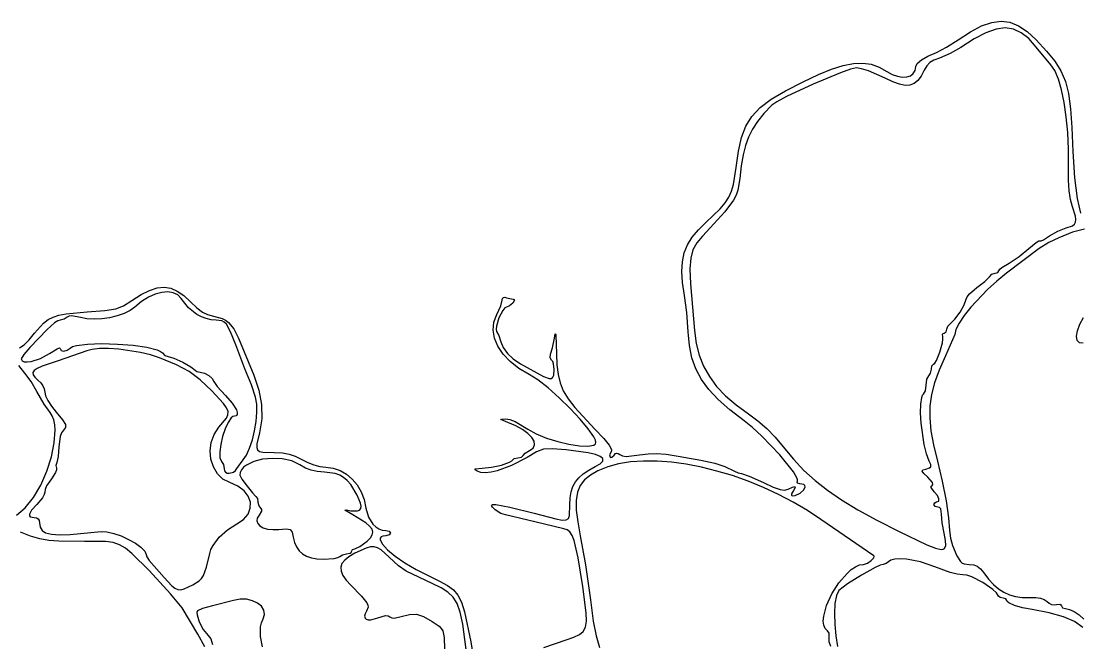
# Model space of a CAD drawing. Extents: x 56 to 1033, y 17 to 979.
# Drawn here: x 518 to 757.8, y 190.3 to 331.3 of the extents above; entities that cross this region are included whole.
import ezdxf

# ---------------------------------------------------------------- set-up
doc = ezdxf.new("R2010")
doc.units = 0

msp = doc.modelspace()

# ---------------------------------------------------------------- linework, layer by layer
at = {"layer": 'Layer 1'}
for p, q in [((735.525266, 330.183095), (737.817088, 330.982023)), ((737.817088, 330.982023), (739.939894, 331.250023)), ((739.939894, 331.250023), (741.949806, 330.987173)), ((741.949806, 330.987173), (743.902945, 330.193554)), ((730.21009, 326.99213), (733.008307, 328.853157)), ((733.008307, 328.853157), (735.525266, 330.183095)), ((736.490432, 328.597223), (733.862725, 327.223378)), ((738.809661, 329.425107), (736.490432, 328.597223)), ((740.881519, 329.707324), (738.809661, 329.425107)), ((742.767116, 329.444166), (740.881519, 329.707324)), ((744.527561, 328.635928), (742.767116, 329.444166)), ((743.902945, 330.193554), (745.855432, 328.869246)), ((746.223963, 327.282901), (744.527561, 328.635928)), ((745.855432, 328.869246), (747.86339, 327.01433)), ((727.615463, 325.32709), (730.21009, 326.99213)), ((733.862725, 327.223378), (730.86543, 325.30328)), ((747.91743, 325.38538), (746.223963, 327.282901)), ((747.86339, 327.01433), (750.266543, 324.452738)), ((723.372683, 323.311653), (725.33204, 324.16761)), ((725.33204, 324.16761), (727.615463, 325.32709)), ((728.427742, 323.907701), (725.96616, 322.88032)), ((730.86543, 325.30328), (728.427742, 323.907701)), ((751.25474, 321.36539), (747.91743, 325.38538)), ((750.266543, 324.452738), (752.127598, 322.18658)), ((704.206281, 321.188231), (706.544424, 321.646505)), ((706.544424, 321.646505), (708.639158, 321.736392)), ((708.639158, 321.736392), (710.551762, 321.46547)), ((710.551762, 321.46547), (712.343516, 320.841313)), ((720.6194, 320.96113), (720.948081, 321.661955)), ((720.948081, 321.661955), (721.888603, 322.460949)), ((721.888603, 322.460949), (723.372683, 323.311653)), ((723.819989, 321.851041), (723.115665, 321.111751)), ((724.741639, 322.417661), (723.819989, 321.851041)), ((725.96616, 322.88032), (724.741639, 322.417661)), ((752.127598, 322.18658), (753.523732, 319.982772)), ((695.1186, 317.52732), (698.554648, 319.136215)), ((703.56624, 319.531144), (697.383856, 316.976104)), ((698.554648, 319.136215), (701.563449, 320.353993)), ((701.563449, 320.353993), (704.206281, 321.188231)), ((705.863478, 320.340284), (703.56624, 319.531144)), ((707.18796, 320.64245), (705.863478, 320.340284)), ((708.315686, 320.469507), (707.18796, 320.64245)), ((709.880231, 319.989872), (708.315686, 320.469507)), ((713.65737, 318.34569), (709.880231, 319.989872)), ((712.343516, 320.841313), (714.0757, 319.8715)), ((714.0757, 319.8715), (715.285622, 319.19382)), ((715.285622, 319.19382), (716.462843, 318.761882)), ((719.401863, 318.874499), (720.051843, 319.35951)), ((720.051843, 319.35951), (720.470904, 320.057254)), ((720.470904, 320.057254), (720.6194, 320.96113)), ((722.54312, 320.13108), (721.817742, 318.78017)), ((723.115665, 321.111751), (722.54312, 320.13108)), ((752.156696, 320.037617), (751.25474, 321.36539)), ((752.966678, 318.126634), (752.156696, 320.037617)), ((753.523732, 319.982772), (754.532123, 317.60823)), ((691.098262, 315.455179), (695.1186, 317.52732)), ((697.383856, 316.976104), (691.301524, 314.145647)), ((715.440268, 317.498753), (713.65737, 318.34569)), ((716.949162, 316.941097), (715.440268, 317.498753)), ((716.462843, 318.761882), (717.567719, 318.569083)), ((718.225026, 316.680956), (716.949162, 316.941097)), ((717.567719, 318.569083), (718.560608, 318.608823)), ((719.30884, 316.72656), (718.225026, 316.680956)), ((718.560608, 318.608823), (719.401863, 318.874499)), ((720.241579, 317.086142), (719.30884, 316.72656)), ((721.064221, 317.767935), (720.241579, 317.086142)), ((721.817742, 318.78017), (721.064221, 317.767935)), ((753.672865, 315.701085), (752.966678, 318.126634)), ((754.532123, 317.60823), (755.229949, 314.829869)), ((687.889513, 313.543389), (691.098262, 315.455179)), ((754.263438, 312.829615), (753.672865, 315.701085)), ((755.229949, 314.829869), (755.694388, 311.414605)), ((685.389758, 311.660558), (687.889513, 313.543389)), ((687.97996, 312.20809), (686.229008, 310.293189)), ((689.129351, 312.992236), (687.97996, 312.20809)), ((691.301524, 314.145647), (689.129351, 312.992236)), ((754.726575, 309.580867), (754.263438, 312.829615)), ((682.106868, 307.456211), (683.496408, 309.675295)), ((683.496408, 309.675295), (685.389758, 311.660558)), ((686.229008, 310.293189), (684.79761, 308.509309)), ((755.050456, 306.023484), (754.726575, 309.580867)), ((755.694388, 311.414605), (756.002619, 307.129353)), ((681.118549, 304.871914), (682.106868, 307.456211)), ((684.79761, 308.509309), (683.647424, 306.768163)), ((756.002619, 307.129353), (756.23182, 301.74103)), ((680.428857, 301.791014), (681.118549, 304.871914)), ((682.740106, 304.981467), (682.037314, 303.060937)), ((683.647424, 306.768163), (682.740106, 304.981467)), ((755.223261, 302.22611), (755.050456, 306.023484)), ((682.037314, 303.060937), (681.500704, 300.918287)), ((755.23317, 298.25739), (755.223261, 302.22611)), ((679.9352, 298.08212), (680.428857, 301.791014)), ((681.500704, 300.918287), (681.091934, 298.465233)), ((756.23182, 301.74103), (756.592516, 295.770621)), ((679.338796, 294.256108), (679.9352, 298.08212)), ((681.091934, 298.465233), (680.77266, 295.61349)), ((755.230784, 295.181681), (755.23317, 298.25739)), ((680.77266, 295.61349), (680.341692, 292.950787)), ((755.369045, 292.788925), (755.230784, 295.181681)), ((756.592516, 295.770621), (757.181021, 291.024911)), ((678.258863, 291.369334), (678.882365, 292.737553)), ((678.882365, 292.737553), (679.338796, 294.256108)), ((680.341692, 292.950787), (679.940515, 291.796458)), ((755.670199, 290.860329), (755.369045, 292.788925)), ((679.34693, 290.64588), (677.376696, 288.013178)), ((677.422101, 290.066975), (678.258863, 291.369334)), ((679.940515, 291.796458), (679.34693, 290.64588)), ((756.15649, 289.1771), (755.670199, 290.860329)), ((757.181021, 291.024911), (757.954914, 287.75356)), ((673.17037, 285.71032), (676.325891, 288.746002)), ((677.376696, 288.013178), (674.01931, 284.36709)), ((676.325891, 288.746002), (677.422101, 290.066975)), ((756.813132, 287.022415), (756.15649, 289.1771)), ((671.373934, 283.975451), (673.17037, 285.71032)), ((756.589131, 285.22058), (756.837685, 285.671795)), ((756.909179, 286.262083), (756.813132, 287.022415)), ((756.837685, 285.671795), (756.909179, 286.262083)), ((669.954026, 282.276077), (671.373934, 283.975451)), ((674.01931, 284.36709), (672.274981, 282.527299)), ((750.91242, 282.57167), (752.773711, 283.680522)), ((752.773711, 283.680522), (754.68592, 284.39165)), ((756.147129, 283.426844), (753.01933, 282.17262)), ((754.68592, 284.39165), (756.153998, 284.877465)), ((758.820072, 284.077431), (756.147129, 283.426844)), ((756.153998, 284.877465), (756.589131, 285.22058)), ((668.890869, 280.545647), (669.954026, 282.276077)), ((670.992682, 280.975014), (670.127245, 279.414317)), ((672.274981, 282.527299), (670.992682, 280.975014)), ((746.2726, 279.68843), (747.925591, 281.076554)), ((747.925591, 281.076554), (748.496878, 281.430376)), ((748.496878, 281.430376), (748.78797, 281.47905)), ((750.75409, 281.045155), (748.599186, 279.723302)), ((748.78797, 281.47905), (749.048264, 281.472695)), ((749.048264, 281.472695), (749.535555, 281.676554)), ((749.535555, 281.676554), (750.91242, 282.57167)), ((753.01933, 282.17262), (750.75409, 281.045155)), ((667.755709, 276.725423), (668.164689, 278.717613)), ((668.164689, 278.717613), (668.890869, 280.545647)), ((670.127245, 279.414317), (669.633504, 277.549289)), ((748.599186, 279.723302), (741.14323, 274.14641)), ((744.034091, 277.868812), (746.2726, 279.68843)), ((667.644155, 274.502527), (667.755709, 276.725423)), ((669.633504, 277.549289), (669.466291, 275.084011)), ((740.1448, 275.433309), (741.76394, 276.42886)), ((741.76394, 276.42886), (744.034091, 277.868812)), ((667.81025, 271.982376), (667.644155, 274.502527)), ((669.466291, 275.084011), (669.580441, 271.722564)), ((737.2916, 273.29318), (737.87524, 273.866564)), ((737.87524, 273.866564), (738.61701, 274.10505)), ((738.61701, 274.10505), (739.2204, 274.274591)), ((741.14323, 274.14641), (738.953398, 272.348299)), ((739.2204, 274.274591), (739.47135, 274.68216)), ((739.47135, 274.68216), (739.65225, 274.998531)), ((739.65225, 274.998531), (740.1448, 275.433309)), ((668.23422, 269.09842), (667.81025, 271.982376)), ((669.580441, 271.722564), (670.47216, 261.12749)), ((734.46418, 270.89354), (736.266716, 272.253417)), ((736.266716, 272.253417), (737.2916, 273.29318)), ((738.953398, 272.348299), (736.837306, 270.406869)), ((543.01148, 267.94336), (545.115221, 269.279809)), ((545.115221, 269.279809), (547.007316, 270.225048)), ((546.766067, 268.664302), (545.213244, 267.687858)), ((548.311554, 269.362198), (546.766067, 268.664302)), ((547.007316, 270.225048), (548.731062, 270.778033)), ((549.80092, 269.772643), (548.311554, 269.362198)), ((548.731062, 270.778033), (550.329756, 270.93772)), ((551.18538, 269.886731), (549.80092, 269.772643)), ((550.329756, 270.93772), (551.846697, 270.703064)), ((552.416148, 269.69556), (551.18538, 269.886731)), ((551.846697, 270.703064), (553.325183, 270.073022)), ((553.44444, 269.190224), (552.416148, 269.69556)), ((553.325183, 270.073022), (554.808512, 269.046548)), ((554.22147, 268.36182), (553.44444, 269.190224)), ((554.808512, 269.046548), (556.33998, 267.6226)), ((627.197693, 268.605404), (627.490039, 268.665804)), ((627.490039, 268.665804), (627.8873, 268.57236)), ((668.743036, 265.21786), (668.23422, 269.09842)), ((732.04391, 268.23168), (732.254804, 268.774036)), ((732.254804, 268.774036), (732.781358, 269.456691)), ((732.781358, 269.456691), (734.46418, 270.89354)), ((736.837306, 270.406869), (733.0954, 266.414376)), ((539.371151, 266.043915), (541.127376, 266.737333)), ((541.127376, 266.737333), (543.01148, 267.94336)), ((543.70187, 266.44177), (542.636357, 265.657804)), ((545.213244, 267.687858), (543.70187, 266.44177)), ((555.867344, 266.277729), (554.22147, 268.36182)), ((557.761545, 264.754327), (555.867344, 266.277729)), ((556.33998, 267.6226), (557.757286, 266.261657)), ((557.757286, 266.261657), (559.000022, 265.325759)), ((625.69657, 264.78933), (626.585684, 266.716847)), ((626.585684, 266.716847), (626.95549, 268.03895)), ((626.95549, 268.03895), (627.017197, 268.395129)), ((627.017197, 268.395129), (627.197693, 268.605404)), ((627.501234, 266.244796), (627.051196, 265.703218)), ((627.90604, 266.44755), (627.501234, 266.244796)), ((627.8873, 268.57236), (629.4321, 268.21479)), ((628.596411, 266.707108), (627.90604, 266.44755)), ((629.31187, 267.33115), (628.596411, 266.707108)), ((629.677681, 267.973599), (629.31187, 267.33115)), ((629.4321, 268.21479), (629.632347, 268.151957)), ((629.632347, 268.151957), (629.677681, 267.973599)), ((730.668184, 265.30873), (731.620104, 266.970657)), ((733.0954, 266.414376), (731.604117, 264.523474)), ((731.620104, 266.970657), (732.04391, 268.23168)), ((524.044326, 263.595187), (525.162826, 264.166839)), ((525.162826, 264.166839), (526.502165, 264.58417)), ((526.502165, 264.58417), (528.165708, 264.888773)), ((528.38901, 264.13641), (527.653761, 263.68833)), ((528.165708, 264.888773), (532.87888, 265.32617)), ((528.81008, 264.387511), (528.38901, 264.13641)), ((529.420124, 264.460539), (528.81008, 264.387511)), ((531.36677, 264.06871), (529.420124, 264.460539)), ((532.828993, 263.771035), (531.36677, 264.06871)), ((532.87888, 265.32617), (536.901941, 265.645922)), ((537.987703, 264.019079), (536.218893, 263.761501)), ((536.901941, 265.645922), (539.371151, 266.043915)), ((539.699839, 264.431177), (537.987703, 264.019079)), ((541.275868, 264.982512), (539.699839, 264.431177)), ((542.636357, 265.657804), (541.275868, 264.982512)), ((558.787517, 264.21166), (557.761545, 264.754327)), ((559.858471, 263.819694), (558.787517, 264.21166)), ((559.000022, 265.325759), (560.200935, 264.731799)), ((560.200935, 264.731799), (561.49277, 264.39667)), ((561.49277, 264.39667), (563.465504, 263.870865)), ((563.465504, 263.870865), (564.258725, 263.473138)), ((625.038065, 263.036861), (625.69657, 264.78933)), ((626.177679, 264.003707), (625.609987, 262.149243)), ((627.051196, 265.703218), (626.177679, 264.003707)), ((669.08827, 260.8513), (668.743036, 265.21786)), ((729.507065, 263.734343), (730.668184, 265.30873)), ((731.604117, 264.523474), (730.455634, 262.809575)), ((757.765541, 262.533127), (758.617409, 264.110095)), ((520.98018, 260.53838), (523.043296, 262.827622)), ((523.043296, 262.827622), (524.044326, 263.595187)), ((525.499824, 262.880128), (523.80209, 261.38509)), ((526.239772, 263.334932), (525.499824, 262.880128)), ((526.77695, 263.50197), (526.239772, 263.334932)), ((527.653761, 263.68833), (526.77695, 263.50197)), ((534.472845, 263.673726), (532.828993, 263.771035)), ((536.218893, 263.761501), (534.472845, 263.673726)), ((560.968705, 263.581941), (559.858471, 263.819694)), ((562.11252, 263.50191), (560.968705, 263.581941)), ((563.444813, 263.322858), (562.11252, 263.50191)), ((563.971211, 263.033937), (563.444813, 263.322858)), ((564.450268, 262.554214), (563.971211, 263.033937)), ((564.258725, 263.473138), (564.951715, 262.960206)), ((565.403826, 260.848742), (564.450268, 262.554214)), ((564.951715, 262.960206), (566.122603, 261.512759)), ((566.122603, 261.512759), (567.14937, 259.37659)), ((624.872301, 261.221635), (625.038065, 263.036861)), ((625.609987, 262.149243), (625.542231, 261.413973)), ((727.68975, 261.41052), (727.914725, 262.152303)), ((727.914725, 262.152303), (728.45566, 262.73594)), ((728.45566, 262.73594), (729.507065, 263.734343)), ((730.455634, 262.809575), (729.717217, 261.352761)), ((757.248022, 261.07107), (757.765541, 262.533127)), ((519.724751, 259.00946), (520.98018, 260.53838)), ((523.80209, 261.38509), (519.89033, 257.28115)), ((566.58043, 257.85921), (565.403826, 260.848742)), ((567.14937, 259.37659), (570.64611, 250.98217)), ((625.178408, 259.382256), (624.872301, 261.221635)), ((625.935518, 257.557329), (625.178408, 259.382256)), ((625.542231, 261.413973), (625.67262, 260.94005)), ((625.67262, 260.94005), (626.16535, 259.970521)), ((626.16535, 259.970521), (626.60375, 258.5915)), ((638.327304, 257.221071), (638.74881, 259.37857)), ((638.74881, 259.37857), (638.954399, 260.353897)), ((638.954399, 260.353897), (639.032504, 260.408054)), ((639.032504, 260.408054), (639.096529, 260.15629)), ((639.096529, 260.15629), (639.24753, 255.83626)), ((669.369441, 257.747925), (669.08827, 260.8513)), ((670.47216, 261.12749), (670.878888, 258.212761)), ((726.650381, 258.302003), (726.766834, 259.136713)), ((726.67523, 260.300384), (726.810773, 260.48746)), ((726.71962, 259.68546), (726.67523, 260.300384)), ((726.766834, 259.136713), (726.71962, 259.68546)), ((726.810773, 260.48746), (727.03761, 260.55617)), ((727.03761, 260.55617), (727.498193, 260.807132)), ((729.45613, 260.23311), (727.34527, 255.40471)), ((727.498193, 260.807132), (727.68975, 261.41052)), ((729.717217, 261.352761), (729.45613, 260.23311)), ((757.06601, 259.81698), (757.248022, 261.07107)), ((757.220662, 258.863912), (757.06601, 259.81698)), ((517.553448, 257.197513), (518.642402, 257.901093)), ((519.89033, 257.28115), (518.538206, 255.698996)), ((518.642402, 257.901093), (519.724751, 259.00946)), ((524.33967, 255.89486), (526.08578, 256.990971)), ((526.08578, 256.990971), (526.616954, 257.178087)), ((526.616954, 257.178087), (526.81204, 257.07303)), ((526.81204, 257.07303), (527.03845, 256.596561)), ((527.603639, 256.455631), (528.33654, 256.643976)), ((528.33654, 256.643976), (529.06609, 257.15533)), ((529.06609, 257.15533), (529.594346, 257.472048)), ((529.594346, 257.472048), (530.448719, 257.725297)), ((530.448719, 257.725297), (532.945178, 258.0516)), ((534.011792, 256.848178), (532.84235, 256.48746)), ((532.945178, 258.0516), (536.174189, 258.154661)), ((535.690835, 257.02636), (534.011792, 256.848178)), ((537.751849, 257.034029), (535.690835, 257.02636)), ((536.174189, 258.154661), (539.754474, 258.0549)), ((540.067209, 256.883205), (537.751849, 257.034029)), ((539.754474, 258.0549), (543.304754, 257.772739)), ((544.950454, 256.154165), (540.067209, 256.883205)), ((543.304754, 257.772739), (546.443753, 257.3286)), ((546.443753, 257.3286), (548.790191, 256.742903)), ((548.790191, 256.742903), (549.54705, 256.403352)), ((568.65377, 252.45661), (566.58043, 257.85921)), ((627.12276, 255.785458), (625.935518, 257.557329)), ((626.60375, 258.5915), (627.149488, 257.255028)), ((627.149488, 257.255028), (628.115638, 255.926359)), ((637.90372, 255.75643), (638.327304, 257.221071)), ((669.925736, 254.964275), (669.369441, 257.747925)), ((670.878888, 258.212761), (671.564359, 255.520924)), ((726.076661, 256.217456), (726.650381, 258.302003)), ((757.713134, 258.304921), (757.220662, 258.863912)), ((758.544584, 258.233062), (757.713134, 258.304921)), ((518.538206, 255.698996), (517.97581, 254.68535)), ((517.97581, 254.68535), (518.149191, 254.281733)), ((518.149191, 254.281733), (518.62708, 254.060726)), ((520.242853, 254.118354), (522.316068, 254.761857)), ((522.316068, 254.761857), (524.33967, 255.89486)), ((526.30491, 254.27841), (522.702143, 253.067471)), ((532.84235, 256.48746), (526.30491, 254.27841)), ((527.03845, 256.596561), (527.603639, 256.455631)), ((547.263084, 255.599991), (544.950454, 256.154165)), ((549.31955, 254.93541), (547.263084, 255.599991)), ((553.124772, 253.36683), (549.31955, 254.93541)), ((549.54705, 256.403352), (549.96279, 256.03607)), ((549.96279, 256.03607), (550.53009, 255.484224)), ((550.53009, 255.484224), (551.23254, 255.25469)), ((551.23254, 255.25469), (552.553364, 254.859494)), ((552.553364, 254.859494), (554.544728, 253.943111)), ((628.719268, 254.105249), (627.12276, 255.785458)), ((628.115638, 255.926359), (629.441228, 254.67415)), ((629.441228, 254.67415), (631.06529, 253.56706)), ((637.788349, 254.956204), (637.90372, 255.75643)), ((638.10788, 254.39618), (637.788349, 254.956204)), ((638.368312, 254.098093), (638.10788, 254.39618)), ((639.24753, 255.83626), (639.33569, 253.322764)), ((670.80535, 252.423478), (669.925736, 254.964275)), ((671.564359, 255.520924), (672.549477, 253.019706)), ((724.92724, 253.713177), (725.298831, 254.317344)), ((725.298831, 254.317344), (726.076661, 256.217456)), ((727.34527, 255.40471), (725.932107, 252.168664)), ((518.811268, 251.495866), (517.390067, 253.164089)), ((518.62708, 254.060726), (519.346095, 254.010282)), ((519.346095, 254.010282), (520.242853, 254.118354)), ((520.882226, 252.070426), (520.57422, 251.588256)), ((521.582652, 252.554984), (520.882226, 252.070426)), ((522.702143, 253.067471), (521.582652, 252.554984)), ((556.02513, 251.807192), (553.124772, 253.36683)), ((554.544728, 253.943111), (556.408392, 252.909348)), ((556.408392, 252.909348), (557.34612, 252.16201)), ((557.34612, 252.16201), (557.773195, 251.844494)), ((557.773195, 251.844494), (558.52427, 251.70148)), ((570.156673, 248.824505), (568.65377, 252.45661)), ((630.704171, 252.555304), (628.719268, 254.105249)), ((633.0566, 251.17423), (630.704171, 252.555304)), ((631.06529, 253.56706), (636.294489, 250.713444)), ((638.557885, 253.611206), (638.368312, 254.098093)), ((638.721189, 252.323252), (638.557885, 253.611206)), ((638.591263, 251.03675), (638.721189, 252.323252)), ((639.33569, 253.322764), (639.575012, 251.180724)), ((672.05648, 250.048659), (670.80535, 252.423478)), ((672.549477, 253.019706), (673.855144, 250.676831)), ((723.982201, 251.429314), (724.15525, 252.34381)), ((724.15525, 252.34381), (724.290983, 253.151334)), ((724.290983, 253.151334), (724.61726, 253.48719)), ((724.61726, 253.48719), (724.92724, 253.713177)), ((725.932107, 252.168664), (724.879233, 249.279161)), ((520.178349, 249.539727), (518.811268, 251.495866)), ((521.48554, 247.30042), (520.178349, 249.539727)), ((520.57422, 251.588256), (520.631986, 251.08293)), ((520.631986, 251.08293), (521.028879, 250.528906)), ((521.028879, 250.528906), (521.73825, 249.90064)), ((521.73825, 249.90064), (522.37805, 249.291706)), ((558.524373, 249.936458), (556.02513, 251.807192)), ((558.52427, 251.70148), (559.48697, 251.469528)), ((561.12625, 247.43459), (558.524373, 249.936458)), ((559.48697, 251.469528), (560.479078, 250.921952)), ((560.479078, 250.921952), (561.254679, 250.230995)), ((561.254679, 250.230995), (561.56786, 249.5689)), ((561.56786, 249.5689), (562.346551, 248.417075)), ((570.64611, 250.98217), (571.82163, 247.636348)), ((635.008924, 249.945955), (633.0566, 251.17423)), ((637.331856, 248.121395), (635.008924, 249.945955)), ((636.294489, 250.713444), (637.540105, 250.235731)), ((637.540105, 250.235731), (638.16158, 250.25613)), ((638.16158, 250.25613), (638.414299, 250.551678)), ((638.414299, 250.551678), (638.591263, 251.03675)), ((639.575012, 251.180724), (640.032273, 249.278854)), ((673.727321, 247.762945), (672.05648, 250.048659)), ((673.855144, 250.676831), (675.502263, 248.460027)), ((722.97709, 248.77456), (723.150125, 250.080525)), ((723.150125, 250.080525), (723.56616, 250.83635)), ((723.56616, 250.83635), (723.982201, 251.429314)), ((523.15477, 244.446938), (521.48554, 247.30042)), ((522.37805, 249.291706), (522.862899, 248.608064)), ((522.862899, 248.608064), (523.170303, 247.88953)), ((523.170303, 247.88953), (523.27777, 247.17592)), ((523.27777, 247.17592), (523.458467, 246.331879)), ((563.777349, 244.590347), (561.12625, 247.43459)), ((562.346551, 248.417075), (564.21872, 246.41847)), ((571.04918, 246.01017), (570.156673, 248.824505)), ((571.82163, 247.636348), (572.42819, 244.34085)), ((639.830935, 245.898949), (637.331856, 248.121395)), ((640.032273, 249.278854), (640.774251, 247.485869)), ((640.774251, 247.485869), (641.867723, 245.670483)), ((675.866069, 245.489463), (673.727321, 247.762945)), ((675.502263, 248.460027), (677.511736, 246.337018)), ((722.38801, 246.71277), (722.804046, 247.468576)), ((722.804046, 247.468576), (722.97709, 248.77456)), ((724.879233, 249.279161), (724.176263, 246.598146)), ((523.458467, 246.331879), (523.977734, 245.247741)), ((523.977734, 245.247741), (524.801334, 243.983388)), ((564.21872, 246.41847), (565.780315, 244.657857)), ((565.780315, 244.657857), (566.696716, 243.151701)), ((571.30654, 244.464717), (571.04918, 246.01017)), ((642.3117, 243.477019), (639.830935, 245.898949)), ((641.867723, 245.670483), (643.379465, 243.70141)), ((678.52092, 243.151339), (675.866069, 245.489463)), ((677.511736, 246.337018), (679.904468, 244.27553)), ((721.738105, 244.46943), (721.963489, 245.954733)), ((721.963489, 245.954733), (722.14982, 246.437235)), ((722.14982, 246.437235), (722.38801, 246.71277)), ((724.176263, 246.598146), (723.812813, 243.987561)), ((524.50762, 242.54978), (523.15477, 244.446938)), ((525.005661, 241.822312), (524.50762, 242.54978)), ((524.801334, 243.983388), (525.89503, 242.5987)), ((525.89503, 242.5987), (527.317336, 240.881642)), ((564.492954, 243.610586), (563.777349, 244.590347)), ((564.827752, 242.794389), (564.492954, 243.610586)), ((564.801112, 242.043248), (564.827752, 242.794389)), ((566.696716, 243.151701), (566.885951, 242.556786)), ((566.885951, 242.556786), (566.881464, 242.100775)), ((571.167694, 240.525744), (571.337417, 242.593278)), ((571.337417, 242.593278), (571.30654, 244.464717)), ((572.42819, 244.34085), (572.464675, 241.106988)), ((644.57969, 241.054002), (642.3117, 243.477019)), ((643.379465, 243.70141), (647.92487, 238.77706)), ((681.74007, 240.6717), (678.52092, 243.151339)), ((679.904468, 244.27553), (682.70136, 242.24329)), ((682.70136, 242.24329), (684.852081, 240.663664)), ((721.695264, 242.458054), (721.738105, 244.46943)), ((721.818375, 240.121804), (721.695264, 242.458054)), ((723.812813, 243.987561), (723.778497, 241.309352)), ((525.358672, 240.892542), (525.005661, 241.822312)), ((525.573368, 239.786036), (525.358672, 240.892542)), ((527.317336, 240.881642), (527.97855, 239.840256)), ((527.97855, 239.840256), (528.002999, 239.16287)), ((562.74623, 239.19509), (564.4324, 241.258656)), ((564.832218, 240.301891), (564.161059, 238.833111)), ((564.4324, 241.258656), (564.801112, 242.043248)), ((565.545944, 241.323064), (564.832218, 240.301891)), ((565.901852, 241.606179), (565.545944, 241.323064)), ((566.2481, 241.70585), (565.901852, 241.606179)), ((566.67245, 241.808764), (566.2481, 241.70585)), ((566.881464, 242.100775), (566.67245, 241.808764)), ((570.823256, 238.392008), (571.167694, 240.525744)), ((572.464675, 241.106988), (571.92997, 237.94607)), ((626.588918, 240.96572), (626.841689, 241.061545)), ((628.18679, 240.30937), (626.588918, 240.96572)), ((626.841689, 241.061545), (627.74551, 241.09122)), ((627.74551, 241.09122), (628.673186, 240.938662)), ((629.988462, 239.559197), (628.18679, 240.30937)), ((628.673186, 240.938662), (629.867828, 240.480799)), ((629.867828, 240.480799), (632.7527, 238.78932)), ((646.440444, 238.828299), (644.57969, 241.054002)), ((683.658232, 239.125725), (681.74007, 240.6717)), ((684.852081, 240.663664), (686.858934, 238.916869)), ((722.49608, 235.279461), (721.818375, 240.121804)), ((723.778497, 241.309352), (724.062931, 238.42546)), ((525.454733, 235.661772), (525.656466, 238.52836)), ((525.656466, 238.52836), (525.573368, 239.786036)), ((527.083769, 237.92833), (526.76977, 237.086601)), ((527.51501, 238.53781), (527.083769, 237.92833)), ((528.002999, 239.16287), (527.51501, 238.53781)), ((561.011951, 235.75501), (561.659428, 237.571611)), ((561.659428, 237.571611), (562.74623, 239.19509)), ((564.161059, 238.833111), (563.586604, 237.107501)), ((570.329987, 236.32196), (570.823256, 238.392008)), ((571.92997, 237.94607), (571.352245, 235.408586)), ((631.515684, 238.714446), (629.988462, 239.559197)), ((632.736765, 237.815852), (631.515684, 238.714446)), ((633.620015, 236.904146), (632.736765, 237.815852)), ((632.7527, 238.78932), (634.639242, 237.716507)), ((634.639242, 237.716507), (636.959594, 236.759124)), ((647.699501, 236.998308), (646.440444, 238.828299)), ((647.92487, 238.77706), (649.947142, 236.632032)), ((685.739012, 237.215686), (683.658232, 239.125725)), ((686.858934, 238.916869), (688.763837, 236.963245)), ((724.062931, 238.42546), (724.65573, 235.197832)), ((524.807205, 232.497311), (525.454733, 235.661772)), ((526.76977, 237.086601), (526.5087, 234.76345)), ((560.783247, 233.850109), (561.011951, 235.75501)), ((563.162988, 235.315842), (562.944348, 233.648911)), ((563.586604, 237.107501), (563.162988, 235.315842)), ((569.71377, 234.445493), (570.329987, 236.32196)), ((571.352245, 235.408586), (571.326889, 234.613128)), ((634.133742, 236.020064), (633.620015, 236.904146)), ((633.92586, 234.497702), (634.246254, 235.204338)), ((634.246254, 235.204338), (634.133742, 236.020064)), ((636.959594, 236.759124), (639.502517, 235.958663)), ((639.502517, 235.958663), (642.056775, 235.356617)), ((642.056775, 235.356617), (644.41113, 234.994479)), ((646.354344, 234.91374), (647.67518, 235.155893)), ((647.67518, 235.155893), (648.036194, 235.41102)), ((648.042624, 236.293705), (647.699501, 236.998308)), ((648.036194, 235.41102), (648.1624, 235.76243)), ((648.1624, 235.76243), (648.042624, 236.293705)), ((649.947142, 236.632032), (651.162779, 235.150515)), ((651.162779, 235.150515), (651.672379, 234.190106)), ((689.829691, 232.936921), (685.739012, 237.215686)), ((688.763837, 236.963245), (690.60871, 234.76313)), ((723.01749, 233.175761), (722.49608, 235.279461)), ((724.65573, 235.197832), (725.54651, 231.48841)), ((526.5087, 234.76345), (526.365305, 232.5858)), ((560.952765, 231.961726), (560.783247, 233.850109)), ((562.944348, 233.648911), (562.98482, 232.297487)), ((568.21603, 231.79287), (569.00049, 232.892499)), ((569.00049, 232.892499), (569.71377, 234.445493)), ((571.326889, 234.613128), (571.524305, 234.069469)), ((571.524305, 234.069469), (571.979821, 233.729817)), ((571.979821, 233.729817), (572.728762, 233.546379)), ((572.728762, 233.546379), (575.24823, 233.45698)), ((575.24823, 233.45698), (577.130045, 233.385409)), ((577.130045, 233.385409), (578.661532, 233.134116)), ((578.661532, 233.134116), (580.060837, 232.648233)), ((580.060837, 232.648233), (581.5461, 231.87289)), ((631.322066, 232.426156), (631.66815, 232.77539)), ((631.66815, 232.77539), (632.100756, 233.321754)), ((632.100756, 233.321754), (633.14087, 233.94089)), ((634.678504, 233.623374), (632.55297, 232.38089)), ((633.14087, 233.94089), (633.92586, 234.497702)), ((636.307333, 234.213971), (634.678504, 233.623374)), ((638.267739, 234.311476), (636.307333, 234.213971)), ((641.38801, 234.07468), (638.267739, 234.311476)), ((646.389637, 233.436577), (641.38801, 234.07468)), ((644.41113, 234.994479), (646.354344, 234.91374)), ((648.049748, 233.042991), (646.389637, 233.436577)), ((649.151789, 232.598344), (648.049748, 233.042991)), ((651.57654, 233.6084), (651.247559, 232.946109)), ((651.247559, 232.946109), (651.35051, 232.43087)), ((651.693852, 233.860815), (651.57654, 233.6084)), ((651.672379, 234.190106), (651.693852, 233.860815)), ((651.79088, 232.384343), (652.27319, 232.84906)), ((652.27319, 232.84906), (652.559514, 233.215907)), ((652.559514, 233.215907), (652.851648, 233.359019)), ((652.851648, 233.359019), (653.189474, 233.282611)), ((653.189474, 233.282611), (653.61288, 232.9909)), ((653.61288, 232.9909), (654.185859, 232.700285)), ((654.185859, 232.700285), (655.044746, 232.594407)), ((655.044746, 232.594407), (658.00359, 232.9317)), ((658.00359, 232.9317), (659.980943, 233.196529)), ((659.980943, 233.196529), (661.908124, 233.244664)), ((661.908124, 233.244664), (664.080515, 233.066746)), ((664.080515, 233.066746), (666.7935, 232.65342)), ((666.7935, 232.65342), (671.920638, 231.733999)), ((692.894635, 229.102421), (689.829691, 232.936921)), ((690.60871, 234.76313), (692.922913, 231.957537)), ((723.63848, 231.55197), (723.01749, 233.175761)), ((523.767612, 229.239516), (524.807205, 232.497311)), ((526.03213, 231.24998), (525.811056, 230.553353)), ((525.811056, 230.553353), (525.93613, 229.91248)), ((526.365305, 232.5858), (526.03213, 231.24998)), ((561.499955, 230.194683), (560.952765, 231.961726)), ((562.98482, 232.297487), (563.33854, 231.45235)), ((563.33854, 231.45235), (563.752159, 230.727252)), ((563.752159, 230.727252), (563.92418, 229.80633)), ((566.845, 229.87834), (568.21603, 231.79287)), ((568.978295, 230.616919), (568.345116, 230.125586)), ((570.626125, 231.41275), (568.978295, 230.616919)), ((572.643229, 231.935068), (570.626125, 231.41275)), ((574.86238, 232.154586), (572.643229, 231.935068)), ((577.116353, 232.042023), (574.86238, 232.154586)), ((579.237922, 231.568092), (577.116353, 232.042023)), ((581.05986, 230.70351), (579.237922, 231.568092)), ((582.343665, 229.959925), (581.05986, 230.70351)), ((581.5461, 231.87289), (582.871563, 231.195681)), ((582.871563, 231.195681), (584.255029, 230.673909)), ((584.255029, 230.673909), (585.641335, 230.32492)), ((585.641335, 230.32492), (586.97532, 230.16606)), ((624.534967, 230.121043), (626.793846, 230.62419)), ((629.032337, 230.504157), (625.815086, 229.313245)), ((626.793846, 230.62419), (628.583595, 231.250704)), ((628.583595, 231.250704), (629.117422, 231.558547)), ((632.55297, 232.38089), (629.032337, 230.504157)), ((629.117422, 231.558547), (629.31182, 231.83522)), ((629.31182, 231.83522), (629.657913, 232.149946)), ((629.657913, 232.149946), (630.48999, 232.28084)), ((630.48999, 232.28084), (631.322066, 232.426156)), ((646.52474, 229.48051), (648.01519, 230.28857)), ((648.01519, 230.28857), (649.127459, 230.947748)), ((650.82891, 230.260565), (648.62401, 229.35524)), ((649.127459, 230.947748), (649.688846, 231.551751)), ((649.697556, 232.101606), (649.151789, 232.598344)), ((649.688846, 231.551751), (649.697556, 232.101606)), ((653.301452, 230.922016), (650.82891, 230.260565)), ((651.35051, 232.43087), (651.550318, 232.336856)), ((651.550318, 232.336856), (651.79088, 232.384343)), ((656.011457, 231.346211), (653.301452, 230.922016)), ((658.928743, 231.539768), (656.011457, 231.346211)), ((662.02313, 231.509306), (658.928743, 231.539768)), ((665.264439, 231.261444), (662.02313, 231.509306)), ((668.622488, 230.802799), (665.264439, 231.261444)), ((672.067097, 230.13999), (668.622488, 230.802799)), ((671.920638, 231.733999), (675.133203, 231.0275)), ((675.133203, 231.0275), (677.358291, 230.287258)), ((677.358291, 230.287258), (679.523, 229.26661)), ((692.922913, 231.957537), (695.283576, 229.436645)), ((724.021499, 230.730435), (723.63848, 231.55197)), ((723.717137, 229.978264), (724.068888, 230.258167)), ((724.068888, 230.258167), (724.021499, 230.730435)), ((725.54651, 231.48841), (726.604362, 227.000816)), ((522.389687, 226.092921), (523.767612, 229.239516)), ((525.753533, 228.95907), (524.79272, 227.51096)), ((525.960869, 229.537017), (525.753533, 228.95907)), ((525.93613, 229.91248), (525.960869, 229.537017)), ((562.404267, 228.653799), (561.499955, 230.194683)), ((563.645148, 227.443895), (562.404267, 228.653799)), ((563.92418, 229.80633), (564.017714, 229.337025)), ((564.017714, 229.337025), (564.270948, 229.006396)), ((564.270948, 229.006396), (564.642828, 228.81343)), ((564.642828, 228.81343), (565.092299, 228.757115)), ((565.092299, 228.757115), (566.0598, 229.050392)), ((566.0598, 229.050392), (566.495722, 229.397959)), ((566.495722, 229.397959), (566.84502, 229.87813)), ((566.84502, 229.87813), (566.845, 229.87834)), ((567.564745, 228.974392), (567.45936, 228.32185)), ((567.45936, 228.32185), (567.967899, 227.433769)), ((567.866965, 229.576857), (567.564745, 228.974392)), ((568.345116, 230.125586), (567.866965, 229.576857)), ((583.631096, 229.45315), (582.343665, 229.959925)), ((585.035566, 229.149078), (583.631096, 229.45315)), ((586.67049, 229.0136), (585.035566, 229.149078)), ((589.100696, 228.686347), (586.67049, 229.0136)), ((586.97532, 230.16606), (588.669527, 229.927468)), ((588.669527, 229.927468), (590.244731, 229.382981)), ((590.108786, 228.323741), (589.100696, 228.686347)), ((591.011779, 227.805411), (590.108786, 228.323741)), ((590.244731, 229.382981), (591.680447, 228.553584)), ((591.680447, 228.553584), (592.956192, 227.460261)), ((620.792636, 229.775334), (622.39935, 229.90663)), ((620.796564, 229.580854), (620.792636, 229.775334)), ((621.26517, 229.25847), (620.796564, 229.580854)), ((622.090948, 228.960221), (621.26517, 229.25847)), ((623.144827, 228.87555), (622.090948, 228.960221)), ((622.39935, 229.90663), (624.534967, 230.121043)), ((624.396357, 228.996033), (623.144827, 228.87555)), ((625.815086, 229.313245), (624.396357, 228.996033)), ((644.294341, 227.763829), (645.290347, 228.647794)), ((645.290347, 228.647794), (646.52474, 229.48051)), ((646.895671, 228.361397), (645.555498, 227.260888)), ((648.62401, 229.35524), (646.895671, 228.361397)), ((675.568087, 229.279636), (672.067097, 230.13999)), ((679.095277, 228.228355), (675.568087, 229.279636)), ((682.618485, 226.992766), (679.095277, 228.228355)), ((679.523, 229.26661), (680.422926, 228.899135)), ((680.422926, 228.899135), (681.15012, 228.74628)), ((681.15012, 228.74628), (682.861135, 228.128405)), ((682.861135, 228.128405), (686.12636, 226.6429)), ((693.693246, 227.747712), (692.894635, 229.102421)), ((695.283576, 229.436645), (697.805787, 227.116388)), ((722.053475, 229.23923), (722.229311, 229.517772)), ((722.412727, 228.738988), (722.053475, 229.23923)), ((722.229311, 229.517772), (722.90274, 229.73382)), ((723.34456, 227.85784), (722.412727, 228.738988)), ((722.90274, 229.73382), (723.717137, 229.978264)), ((724.405103, 226.642231), (723.34456, 227.85784)), ((520.727159, 223.262064), (522.389687, 226.092921)), ((523.722824, 225.889557), (523.397356, 225.124008)), ((524.79272, 227.51096), (523.722824, 225.889557)), ((565.20205, 226.66979), (563.645148, 227.443895)), ((567.047958, 225.880262), (565.20205, 226.66979)), ((568.450776, 224.823457), (567.047958, 225.880262)), ((567.967899, 227.433769), (569.122277, 225.859215)), ((569.122277, 225.859215), (570.36564, 224.321088)), ((591.834358, 227.114053), (591.011779, 227.805411)), ((592.601207, 226.232362), (591.834358, 227.114053)), ((594.06645, 223.82877), (592.601207, 226.232362)), ((592.956192, 227.460261), (594.051483, 226.123999)), ((594.051483, 226.123999), (594.945835, 224.565783)), ((642.55994, 224.538512), (642.946808, 225.735781)), ((642.946808, 225.735781), (643.519051, 226.802022)), ((643.519051, 226.802022), (644.294341, 227.763829)), ((644.584967, 225.985209), (643.96555, 224.465858)), ((645.555498, 227.260888), (644.584967, 225.985209)), ((686.107533, 225.579487), (682.618485, 226.992766)), ((689.53224, 223.995136), (686.107533, 225.579487)), ((686.12636, 226.6429), (688.34758, 225.625555)), ((688.34758, 225.625555), (689.867466, 225.079621)), ((691.67676, 225.17019), (692.691197, 225.649567)), ((692.691197, 225.649567), (693.245994, 225.762828)), ((693.327179, 225.512972), (692.92078, 224.903)), ((693.245994, 225.762828), (693.327179, 225.512972)), ((693.847974, 227.280283), (693.693246, 227.747712)), ((693.744696, 226.750425), (693.81637, 226.9792)), ((693.818744, 226.56306), (693.744696, 226.750425)), ((693.81637, 226.9792), (693.847974, 227.280283)), ((694.33582, 226.38995), (693.818744, 226.56306)), ((695.230436, 226.201818), (694.33582, 226.38995)), ((695.459617, 225.987617), (695.230436, 226.201818)), ((695.26909, 225.032175), (695.542761, 225.711959)), ((695.542761, 225.711959), (695.459617, 225.987617)), ((697.805787, 227.116388), (700.604632, 224.912701)), ((724.089184, 225.519281), (724.097473, 225.8199)), ((724.78114, 224.58543), (724.089184, 225.519281)), ((724.097473, 225.8199), (724.33934, 226.01808)), ((724.33934, 226.01808), (724.518517, 226.246054)), ((724.518517, 226.246054), (724.405103, 226.642231)), ((726.604362, 227.000816), (727.473184, 222.540724)), ((518.83376, 220.95148), (520.727159, 223.262064)), ((522.758696, 223.193219), (521.51058, 221.67741)), ((523.138375, 223.926655), (522.758696, 223.193219)), ((523.27782, 224.51945), (523.138375, 223.926655)), ((523.397356, 225.124008), (523.27782, 224.51945)), ((569.396991, 223.578361), (568.450776, 224.823457)), ((569.873091, 222.223958), (569.396991, 223.578361)), ((570.36564, 224.321088), (571.14113, 223.54229)), ((571.14113, 223.54229), (571.453165, 223.082151)), ((571.453165, 223.082151), (571.58295, 222.25161)), ((594.843852, 221.957688), (594.06645, 223.82877)), ((594.945835, 224.565783), (595.618766, 222.806598)), ((642.27165, 221.64452), (642.340777, 223.183623)), ((642.340777, 223.183623), (642.55994, 224.538512)), ((643.96555, 224.465858), (643.67872, 222.634328)), ((692.862425, 222.246333), (689.53224, 223.995136)), ((689.867466, 225.079621), (690.9044, 224.94715)), ((690.9044, 224.94715), (691.67676, 225.17019)), ((692.92078, 224.903), (692.436689, 224.073646)), ((692.436689, 224.073646), (692.444904, 223.811589)), ((692.444904, 223.811589), (692.60053, 223.659505)), ((692.60053, 223.659505), (693.295731, 223.709929)), ((693.295731, 223.709929), (694.40572, 224.27427)), ((694.40572, 224.27427), (695.26909, 225.032175)), ((700.604632, 224.912701), (703.7952, 222.741518)), ((725.52131, 223.701571), (724.78114, 224.58543)), ((725.873928, 222.96218), (725.52131, 223.701571)), ((516.91848, 219.237197), (518.83376, 220.95148)), ((521.51058, 221.67741), (520.318595, 220.408817)), ((569.360904, 219.503172), (569.865566, 220.839233)), ((569.865566, 220.839233), (569.873091, 222.223958)), ((571.58295, 222.25161), (571.767254, 221.364832)), ((571.767254, 221.364832), (572.21039, 220.76949)), ((572.21039, 220.76949), (572.420988, 220.532966)), ((594.616162, 220.41927), (594.880726, 220.77016)), ((594.955916, 221.281172), (594.843852, 221.957688)), ((594.880726, 220.77016), (594.955916, 221.281172)), ((595.618766, 222.806598), (596.04979, 220.86743)), ((596.04979, 220.86743), (596.634418, 218.845522)), ((624.499869, 221.457611), (624.755044, 221.654498)), ((624.708921, 221.071519), (624.499869, 221.457611)), ((625.34905, 220.49925), (624.708921, 221.071519)), ((624.755044, 221.654498), (625.507597, 221.659149)), ((625.507597, 221.659149), (628.637448, 221.079619)), ((628.637448, 221.079619), (634.15463, 219.69478)), ((642.210596, 219.194708), (642.27165, 221.64452)), ((643.67872, 222.634328), (643.705952, 220.422118)), ((696.067909, 220.339694), (692.862425, 222.246333)), ((703.7952, 222.741518), (707.492578, 220.518772)), ((724.74433, 221.67684), (724.917366, 222.092877)), ((725.006626, 221.2608), (724.74433, 221.67684)), ((724.917366, 222.092877), (725.33341, 222.26593)), ((725.6373, 221.08776), (725.006626, 221.2608)), ((725.33341, 222.26593), (725.818218, 222.454539)), ((726.023778, 220.985532), (725.6373, 221.08776)), ((725.818218, 222.454539), (725.873928, 222.96218)), ((726.295236, 220.680155), (726.023778, 220.985532)), ((726.48884, 219.4678), (726.295236, 220.680155)), ((727.473184, 222.540724), (728.061533, 218.6332)), ((520.318595, 220.408817), (519.821309, 219.486159)), ((519.821309, 219.486159), (519.83401, 219.158725)), ((519.83401, 219.158725), (520.021385, 218.922779)), ((520.021385, 218.922779), (520.92149, 218.73202)), ((520.92149, 218.73202), (521.435007, 218.658593)), ((521.435007, 218.658593), (521.803407, 218.439167)), ((521.803407, 218.439167), (522.025396, 218.075026)), ((566.80612, 217.29298), (568.345592, 218.294759)), ((568.345592, 218.294759), (569.360904, 219.503172)), ((571.42171, 218.621068), (571.324154, 217.964726)), ((571.86793, 219.30997), (571.42171, 218.621068)), ((572.433585, 220.208615), (571.86793, 219.30997)), ((572.420988, 220.532966), (572.433585, 220.208615)), ((591.26473, 220.412574), (591.582034, 220.451854)), ((593.08441, 219.32564), (591.26473, 220.412574)), ((591.582034, 220.451854), (592.66501, 220.27349)), ((592.66501, 220.27349), (594.160102, 220.223117)), ((595.997421, 217.542505), (593.08441, 219.32564)), ((594.160102, 220.223117), (594.616162, 220.41927)), ((596.634418, 218.845522), (597.654681, 217.23469)), ((626.639106, 219.66448), (625.34905, 220.49925)), ((627.63751, 219.31571), (626.639106, 219.66448)), ((634.31903, 217.78912), (627.63751, 219.31571)), ((634.15463, 219.69478), (639.044606, 218.434213)), ((639.044606, 218.434213), (640.495501, 218.173938)), ((641.432421, 218.196064), (641.966931, 218.527388)), ((641.966931, 218.527388), (642.210596, 219.194708)), ((643.705952, 220.422118), (644.028717, 217.760724)), ((699.11851, 218.28184), (696.067909, 220.339694)), ((711.13131, 210.07675), (699.11851, 218.28184)), ((707.492578, 220.518772), (711.811852, 218.160398)), ((726.629824, 217.54499), (726.48884, 219.4678)), ((728.061533, 218.6332), (728.27797, 215.80331)), ((522.025396, 218.075026), (522.09968, 217.56745)), ((522.09968, 217.56745), (522.229602, 216.580506)), ((522.229602, 216.580506), (522.669819, 215.825366)), ((562.838421, 214.270894), (564.709326, 215.981509)), ((564.709326, 215.981509), (566.80612, 217.29298)), ((571.324154, 217.964726), (571.543624, 217.364446)), ((571.543624, 217.364446), (572.04848, 216.843726)), ((572.04848, 216.843726), (572.807084, 216.426066)), ((572.807084, 216.426066), (573.787796, 216.134965)), ((573.787796, 216.134965), (574.958978, 215.993924)), ((574.958978, 215.993924), (576.28899, 216.02644)), ((576.28899, 216.02644), (577.979716, 216.148274)), ((577.979716, 216.148274), (578.885985, 216.007964)), ((578.885985, 216.007964), (579.316222, 215.442679)), ((596.893141, 216.791281), (595.997421, 217.542505)), ((597.433687, 216.099546), (596.893141, 216.791281)), ((597.633071, 215.441746), (597.433687, 216.099546)), ((597.654681, 217.23469), (598.291127, 216.625481)), ((598.291127, 216.625481), (598.992024, 216.169506)), ((598.992024, 216.169506), (599.742551, 215.883585)), ((599.742551, 215.883585), (600.52789, 215.78454)), ((640.88677, 216.14869), (634.31903, 217.78912)), ((640.495501, 218.173938), (641.432421, 218.196064)), ((641.612493, 215.92268), (640.88677, 216.14869)), ((642.228141, 215.466113), (641.612493, 215.92268)), ((644.028717, 217.760724), (644.62849, 214.58164)), ((711.811852, 218.160398), (716.86811, 215.58233)), ((727.027, 215.19696), (726.629824, 217.54499)), ((520.089384, 214.536925), (517.828824, 215.39338)), ((522.160305, 213.943571), (520.089384, 214.536925)), ((524.228715, 213.569582), (522.160305, 213.943571)), ((522.669819, 215.825366), (523.496012, 215.291102)), ((523.496012, 215.291102), (524.78386, 214.966784)), ((526.481744, 213.37122), (524.228715, 213.569582)), ((524.78386, 214.966784), (526.609041, 214.841481)), ((526.609041, 214.841481), (529.047236, 214.904264)), ((529.047236, 214.904264), (536.06538, 215.55037)), ((536.06538, 215.55037), (537.367737, 215.502369)), ((537.367737, 215.502369), (538.927554, 215.148209)), ((538.927554, 215.148209), (540.611955, 214.555404)), ((540.611955, 214.555404), (542.288065, 213.791466)), ((542.288065, 213.791466), (543.823008, 212.923909)), ((561.416379, 212.403422), (562.838421, 214.270894)), ((579.316222, 215.442679), (579.57885, 214.28959)), ((579.57885, 214.28959), (579.889743, 213.096919)), ((596.32436, 213.4164), (597.064395, 214.125728)), ((597.064395, 214.125728), (597.505303, 214.792325)), ((597.505303, 214.792325), (597.633071, 215.441746)), ((599.296979, 214.082285), (599.285001, 213.702496)), ((599.285001, 213.702496), (599.801039, 212.697896)), ((599.503815, 214.366485), (599.296979, 214.082285)), ((599.916654, 214.544659), (599.503815, 214.366485)), ((600.54664, 214.60637), (599.916654, 214.544659)), ((600.52789, 215.78454), (601.303861, 215.6115)), ((601.309359, 214.779411), (600.54664, 214.60637)), ((601.303861, 215.6115), (601.6266, 215.19546)), ((601.6266, 215.19546), (601.309359, 214.779411)), ((642.761753, 214.693926), (642.228141, 215.466113)), ((643.241367, 213.521052), (642.761753, 214.693926)), ((644.150761, 209.632985), (643.241367, 213.521052)), ((644.62849, 214.58164), (645.784204, 208.019138)), ((716.86811, 215.58233), (723.149671, 212.563738)), ((727.02711, 215.19703), (727.027, 215.19696)), ((727.344938, 213.5631), (727.02711, 215.19703)), ((727.413143, 212.402032), (727.344938, 213.5631)), ((728.27797, 215.80331), (728.472543, 214.098485)), ((728.472543, 214.098485), (728.94037, 212.42705)), ((532.29017, 213.32643), (526.481744, 213.37122)), ((537.091392, 213.28932), (532.29017, 213.32643)), ((538.777599, 213.060006), (537.091392, 213.28932)), ((540.216195, 212.58664), (538.777599, 213.060006)), ((541.578676, 211.791561), (540.216195, 212.58664)), ((543.036536, 210.59711), (541.578676, 211.791561)), ((543.823008, 212.923909), (545.083909, 212.020245)), ((545.083909, 212.020245), (545.937891, 211.147988)), ((545.937891, 211.147988), (546.25208, 210.37465)), ((560.66617, 210.62138), (560.943359, 211.486579)), ((560.943359, 211.486579), (561.416379, 212.403422)), ((579.889743, 213.096919), (580.345613, 212.073073)), ((580.345613, 212.073073), (580.950569, 211.21503)), ((580.950569, 211.21503), (581.708723, 210.51977)), ((592.699647, 210.844646), (592.78987, 211.07337)), ((592.78987, 211.07337), (593.006164, 211.494072)), ((593.006164, 211.494072), (593.5262, 211.6783)), ((593.5262, 211.6783), (594.651909, 212.19551)), ((596.092032, 211.814843), (593.53742, 210.63006)), ((594.651909, 212.19551), (596.32436, 213.4164)), ((597.059433, 212.073271), (596.092032, 211.814843)), ((597.903346, 212.09951), (597.059433, 212.073271)), ((598.686106, 211.886399), (597.903346, 212.09951)), ((599.47005, 211.426779), (598.686106, 211.886399)), ((601.29083, 209.73937), (599.47005, 211.426779)), ((599.801039, 212.697896), (600.96277, 211.436183)), ((600.96277, 211.436183), (602.681035, 210.00085)), ((723.149671, 212.563738), (725.09999, 211.794679)), ((725.09999, 211.794679), (726.392672, 211.513954)), ((726.392672, 211.513954), (726.824276, 211.555507)), ((726.824276, 211.555507), (727.129722, 211.717694)), ((727.129722, 211.717694), (727.413143, 212.402032)), ((728.94037, 212.42705), (729.94798, 210.04233)), ((546.92437, 206.69945), (543.036536, 210.59711)), ((546.25208, 210.37465), (546.392827, 209.846429)), ((546.392827, 209.846429), (546.965481, 208.990301)), ((546.965481, 208.990301), (550.30899, 205.12694)), ((559.954574, 207.501117), (560.66617, 210.62138)), ((581.708723, 210.51977), (582.624184, 209.984271)), ((582.624184, 209.984271), (583.701064, 209.605512)), ((583.701064, 209.605512), (584.943472, 209.380472)), ((584.943472, 209.380472), (586.35552, 209.30613)), ((586.35552, 209.30613), (588.877425, 209.47918)), ((588.877425, 209.47918), (589.727823, 209.666496)), ((589.727823, 209.666496), (590.139, 209.89523)), ((590.139, 209.89523), (590.731963, 210.31127)), ((590.139, 209.89523), (590.139, 209.89523)), ((591.249065, 209.085867), (590.627329, 208.296802)), ((590.731963, 210.31127), (591.64645, 210.48431)), ((592.218262, 209.856856), (591.249065, 209.085867)), ((591.64645, 210.48431), (592.45399, 210.657344)), ((593.53742, 210.63006), (592.218262, 209.856856)), ((592.45399, 210.657344), (592.699647, 210.844646)), ((603.416672, 207.765845), (601.29083, 209.73937)), ((602.681035, 210.00085), (604.866674, 208.475396)), ((645.18063, 203.12139), (644.150761, 209.632985)), ((709.656677, 208.382372), (710.537525, 208.968004)), ((710.537525, 208.968004), (711.134198, 209.620924)), ((711.227411, 209.889997), (711.13131, 210.07675)), ((711.134198, 209.620924), (711.227411, 209.889997)), ((714.43458, 208.71749), (713.943339, 208.30145)), ((714.948391, 209.10624), (714.43458, 208.71749)), ((715.847812, 209.324234), (714.948391, 209.10624)), ((717.054295, 209.380274), (715.847812, 209.324234)), ((718.489298, 209.283166), (717.054295, 209.380274)), ((721.730675, 208.66472), (718.489298, 209.283166)), ((724.94358, 207.53933), (721.730675, 208.66472)), ((729.94798, 210.04233), (730.720859, 208.75503)), ((730.720859, 208.75503), (731.112483, 208.417895)), ((551.80551, 201.435755), (546.92437, 206.69945)), ((559.242294, 205.575537), (559.954574, 207.501117)), ((590.627329, 208.296802), (590.350554, 207.469369)), ((590.350554, 207.469369), (590.416239, 206.583276)), ((590.416239, 206.583276), (590.821885, 205.618231)), ((605.16102, 206.54652), (603.416672, 207.765845)), ((604.866674, 208.475396), (607.430529, 206.943314)), ((611.08101, 203.79008), (605.16102, 206.54652)), ((607.430529, 206.943314), (610.28344, 205.4881)), ((645.784204, 208.019138), (646.90829, 200.06234)), ((705.04485, 206.083328), (705.999487, 206.926289)), ((705.999487, 206.926289), (706.957209, 207.571129)), ((706.957209, 207.571129), (707.899298, 207.983338)), ((707.899298, 207.983338), (708.80704, 208.12841)), ((711.398903, 207.405121), (708.298438, 205.704856)), ((708.80704, 208.12841), (709.656677, 208.382372)), ((712.564082, 207.932913), (711.398903, 207.405121)), ((713.27338, 208.12841), (712.564082, 207.932913)), ((713.943339, 208.30145), (713.27338, 208.12841)), ((728.428766, 206.26446), (724.94358, 207.53933)), ((729.993332, 205.901496), (728.428766, 206.26446)), ((731.112483, 208.417895), (731.557276, 208.229093)), ((731.557276, 208.229093), (732.7555, 208.12846)), ((732.7555, 208.12846), (733.751328, 208.039621)), ((733.751328, 208.039621), (734.556601, 207.732011)), ((734.556601, 207.732011), (735.276264, 207.143994)), ((735.276264, 207.143994), (736.01526, 206.21393)), ((550.30899, 205.12694), (552.104552, 203.246966)), ((556.83036, 203.47184), (558.283, 204.385494)), ((558.283, 204.385494), (558.808919, 204.91727)), ((558.808919, 204.91727), (559.242294, 205.575537)), ((590.821885, 205.618231), (591.564992, 204.553943)), ((591.564992, 204.553943), (592.64306, 203.37012)), ((610.28344, 205.4881), (612.701716, 204.34457)), ((612.701716, 204.34457), (614.532727, 203.365726)), ((701.63147, 201.420415), (703.219694, 203.941069)), ((703.219694, 203.941069), (705.04485, 206.083328)), ((708.298438, 205.704856), (705.167069, 203.732021)), ((731.25852, 205.77208), (729.993332, 205.901496)), ((732.209234, 205.637299), (731.25852, 205.77208)), ((733.346508, 205.266582), (732.209234, 205.637299)), ((735.843905, 204.019092), (733.346508, 205.266582)), ((738.077055, 202.433117), (735.843905, 204.019092)), ((736.01526, 206.21393), (737.110159, 204.770324)), ((737.110159, 204.770324), (738.222412, 203.560775)), ((552.104552, 203.246966), (552.798523, 202.714775)), ((552.798523, 202.714775), (553.443294, 202.432449)), ((553.443294, 202.432449), (554.103871, 202.383488)), ((554.103871, 202.383488), (554.845259, 202.551395)), ((554.845259, 202.551395), (556.83049, 203.47181)), ((556.83049, 203.47181), (556.83036, 203.47184)), ((592.64306, 203.37012), (595.039092, 200.904184)), ((613.083347, 202.805036), (611.08101, 203.79008)), ((614.636622, 201.834914), (613.083347, 202.805036)), ((614.532727, 203.365726), (615.895228, 202.365949)), ((615.822126, 200.703632), (614.636622, 201.834914)), ((615.895228, 202.365949), (616.907977, 201.15962)), ((645.958678, 197.135257), (645.18063, 203.12139)), ((703.19988, 202.19102), (702.650705, 201.054923)), ((705.167069, 203.732021), (703.19988, 202.19102)), ((738.884019, 201.639292), (738.077055, 202.433117)), ((738.222412, 203.560775), (739.371942, 202.574518)), ((739.3723, 200.91216), (738.884019, 201.639292)), ((739.371942, 202.574518), (740.578673, 201.800789)), ((740.578673, 201.800789), (741.862527, 201.228822)), ((554.40599, 198.25244), (551.80551, 201.435755)), ((566.08115, 199.9519), (561.27354, 198.72008)), ((567.586707, 200.232318), (566.08115, 199.9519)), ((569.03532, 200.197611), (567.586707, 200.232318)), ((570.359572, 199.890231), (569.03532, 200.197611)), ((571.49205, 199.352627), (570.359572, 199.890231)), ((572.365337, 198.627251), (571.49205, 199.352627)), ((595.039092, 200.904184), (596.25706, 199.393439)), ((596.25706, 199.393439), (596.505252, 198.863225)), ((616.721147, 199.235105), (615.822126, 200.703632)), ((617.414975, 197.25325), (616.721147, 199.235105)), ((616.907977, 201.15962), (617.689731, 199.56112)), ((617.689731, 199.56112), (618.359247, 197.384829)), ((646.90829, 200.06234), (647.557942, 195.213787)), ((700.429909, 198.79743), (701.63147, 201.420415)), ((702.317376, 199.247574), (702.187494, 196.978449)), ((702.650705, 201.054923), (702.317376, 199.247574)), ((739.756151, 200.600134), (739.3723, 200.91216)), ((740.4032, 200.47035), (739.756151, 200.600134)), ((740.992595, 200.318306), (740.4032, 200.47035)), ((741.23774, 199.95273), (740.992595, 200.318306)), ((741.358325, 199.681371), (741.23774, 199.95273)), ((741.702609, 199.393653), (741.358325, 199.681371)), ((742.957453, 198.80727), (741.702609, 199.393653)), ((741.862527, 201.228822), (743.243427, 200.847853)), ((743.243427, 200.847853), (744.741297, 200.647117)), ((744.741297, 200.647117), (746.37606, 200.61585)), ((746.37606, 200.61585), (747.785693, 200.598098)), ((747.785693, 200.598098), (748.884984, 200.444622)), ((748.884984, 200.444622), (749.724975, 200.143468)), ((749.724975, 200.143468), (750.35671, 199.68268)), ((750.35671, 199.68268), (750.8542, 199.291)), ((750.8542, 199.291), (751.402846, 199.041179)), ((752.49237, 199.01737), (753.282733, 199.08472)), ((753.282733, 199.08472), (753.521177, 198.960642)), ((557.95826, 192.31658), (554.40599, 198.25244)), ((557.87279, 197.59495), (557.739429, 197.233396)), ((557.739429, 197.233396), (557.785441, 196.649915)), ((559.05958, 198.111187), (557.87279, 197.59495)), ((561.27354, 198.72008), (559.05958, 198.111187)), ((572.912018, 197.756552), (572.365337, 198.627251)), ((572.7559, 195.74899), (573.064677, 196.782982)), ((573.064677, 196.782982), (572.912018, 197.756552)), ((595.872373, 196.895564), (595.760104, 196.369188)), ((596.19537, 197.53463), (595.872373, 196.895564)), ((596.556105, 198.412162), (596.19537, 197.53463)), ((596.505252, 198.863225), (596.556105, 198.412162)), ((604.02614, 196.27183), (605.914092, 196.793274)), ((605.914092, 196.793274), (607.488696, 196.819303)), ((607.488696, 196.819303), (609.08503, 196.297542)), ((617.984899, 194.581983), (617.414975, 197.25325)), ((618.359247, 197.384829), (619.83659, 190.5564)), ((646.026552, 195.235671), (645.958678, 197.135257)), ((699.76474, 196.348175), (700.429909, 198.79743)), ((702.187494, 196.978449), (702.248661, 194.457024)), ((744.792627, 198.26984), (742.957453, 198.80727)), ((746.99849, 197.85762), (744.792627, 198.26984)), ((750.863745, 197.164469), (746.99849, 197.85762)), ((754.064037, 196.258211), (750.863745, 197.164469)), ((751.402846, 199.041179), (751.96234, 198.945781)), ((751.96234, 198.945781), (752.49237, 199.01737)), ((753.521177, 198.960642), (753.60844, 198.74287)), ((753.60844, 198.74287), (753.87954, 198.298778)), ((753.87954, 198.298778), (754.53137, 198.11408)), ((754.53137, 198.11408), (755.444789, 197.926265)), ((755.444789, 197.926265), (756.496602, 197.413255)), ((756.496602, 197.413255), (757.60706, 196.650706)), ((557.785441, 196.649915), (558.306261, 195.068854)), ((558.306261, 195.068854), (559.216595, 193.355139)), ((572.178509, 193.948627), (572.399597, 194.899719)), ((572.399597, 194.899719), (572.7559, 195.74899)), ((595.760104, 196.369188), (595.845544, 195.963185)), ((595.845544, 195.963185), (596.115675, 195.685238)), ((596.115675, 195.685238), (596.557477, 195.543027)), ((596.557477, 195.543027), (597.157931, 195.544238)), ((597.157931, 195.544238), (598.78272, 196.00765)), ((598.78272, 196.00765), (600.524165, 196.526449)), ((600.524165, 196.526449), (601.087569, 196.483299)), ((601.087569, 196.483299), (601.49323, 196.24253)), ((601.49323, 196.24253), (601.888962, 195.990203)), ((601.888962, 195.990203), (602.420996, 195.910718)), ((602.420996, 195.910718), (604.02614, 196.27183)), ((609.08503, 196.297542), (611.03817, 195.17562)), ((611.03817, 195.17562), (612.623878, 194.088259)), ((619.07819, 186.46688), (617.984899, 194.581983)), ((645.821446, 193.87765), (646.026552, 195.235671)), ((647.557942, 195.213787), (648.188132, 191.887485)), ((699.680093, 195.274966), (699.76474, 196.348175)), ((699.785694, 194.348714), (699.680093, 195.274966)), ((700.100257, 193.603926), (699.785694, 194.348714)), ((702.248661, 194.457024), (702.488479, 191.892773)), ((756.598275, 195.139869), (754.064037, 196.258211)), ((758.465365, 193.810466), (756.598275, 195.139869)), ((757.60706, 196.650706), (758.696411, 195.714271)), ((559.533117, 189.463619), (557.95826, 192.31658)), ((559.216595, 193.355139), (560.29779, 192.01214)), ((560.29779, 192.01214), (560.934471, 191.226074)), ((572.135775, 191.80498), (572.178509, 193.948627)), ((612.623878, 194.088259), (613.11436, 193.607697)), ((613.11436, 193.607697), (613.447522, 193.070994)), ((613.447522, 193.070994), (613.774671, 191.534494)), ((643.126641, 191.647314), (644.415651, 192.224038)), ((644.415651, 192.224038), (645.299199, 192.920628)), ((645.299199, 192.920628), (645.821446, 193.87765)), ((648.188132, 191.887485), (648.988359, 189.299985)), ((700.6425, 193.07511), (700.100257, 193.603926)), ((701.01561, 192.493579), (700.6425, 193.07511)), ((701.01408, 191.65128), (701.01561, 192.493579)), ((702.488479, 191.892773), (702.894548, 189.495171)), ((560.934471, 191.226074), (561.274834, 189.944084)), ((572.615281, 189.446045), (572.135775, 191.80498)), ((613.774671, 191.534494), (613.87089, 188.88943)), ((619.83659, 190.5564), (620.281578, 187.729231)), ((636.338966, 189.30033), (641.38801, 191.04989)), ((641.38801, 191.04989), (643.126641, 191.647314)), ((701.011936, 190.597854), (701.01408, 191.65128)), ((701.38426, 189.50869), (701.011936, 190.597854))]:
    msp.add_line(p, q, dxfattribs=at)

doc.saveas('drawing.dxf')
